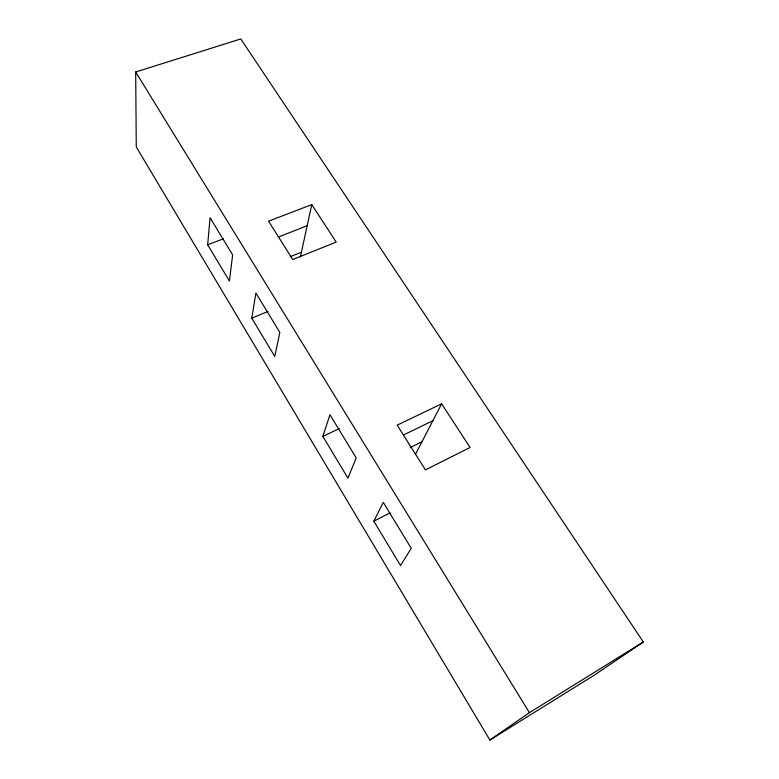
<?xml version="1.0" encoding="UTF-8"?>
<svg xmlns="http://www.w3.org/2000/svg" width="779" height="779" viewBox="0 0 779 779"><rect width="100%" height="100%" fill="white"/><g stroke="black" fill="none" stroke-linecap="round" stroke-linejoin="round"><path stroke-width="1.17" d="M207.672 244.83L210.057 217.76L232.648 254.869L229.416 280.985L207.672 244.83L223.407 238.793M251.773 318.173L255.901 293.079L279.846 332.429L274.773 356.422L251.773 318.173L268.064 311.386M300.392 256.885L311.775 204.614L268.56 221.187L292.738 259.524L336.207 242.094L311.775 204.614M322.827 436.347L329.965 414.779L356.207 457.896L347.95 478.121L322.827 436.347L339.245 428.625M373.832 521.17L383.278 502.387L411.234 548.319L400.523 565.564L373.832 521.17L390.026 512.884M415.382 454.469L441.625 403.814L470.088 447.477L425.422 469.903L397.193 425.139L441.625 403.814M489.874 740.05L529.418 712.658L643.318 641.984L240.808 38.95L135.682 71.989L136.276 146.978L489.874 740.05L594.231 675.179L643.318 641.984M410.163 447.584L421.945 441.8M403.668 434.886L432.861 420.728M290.109 256.739L301.405 252.221M278.366 237.011L307.169 225.754M135.682 71.989L529.418 712.658"/></g></svg>
